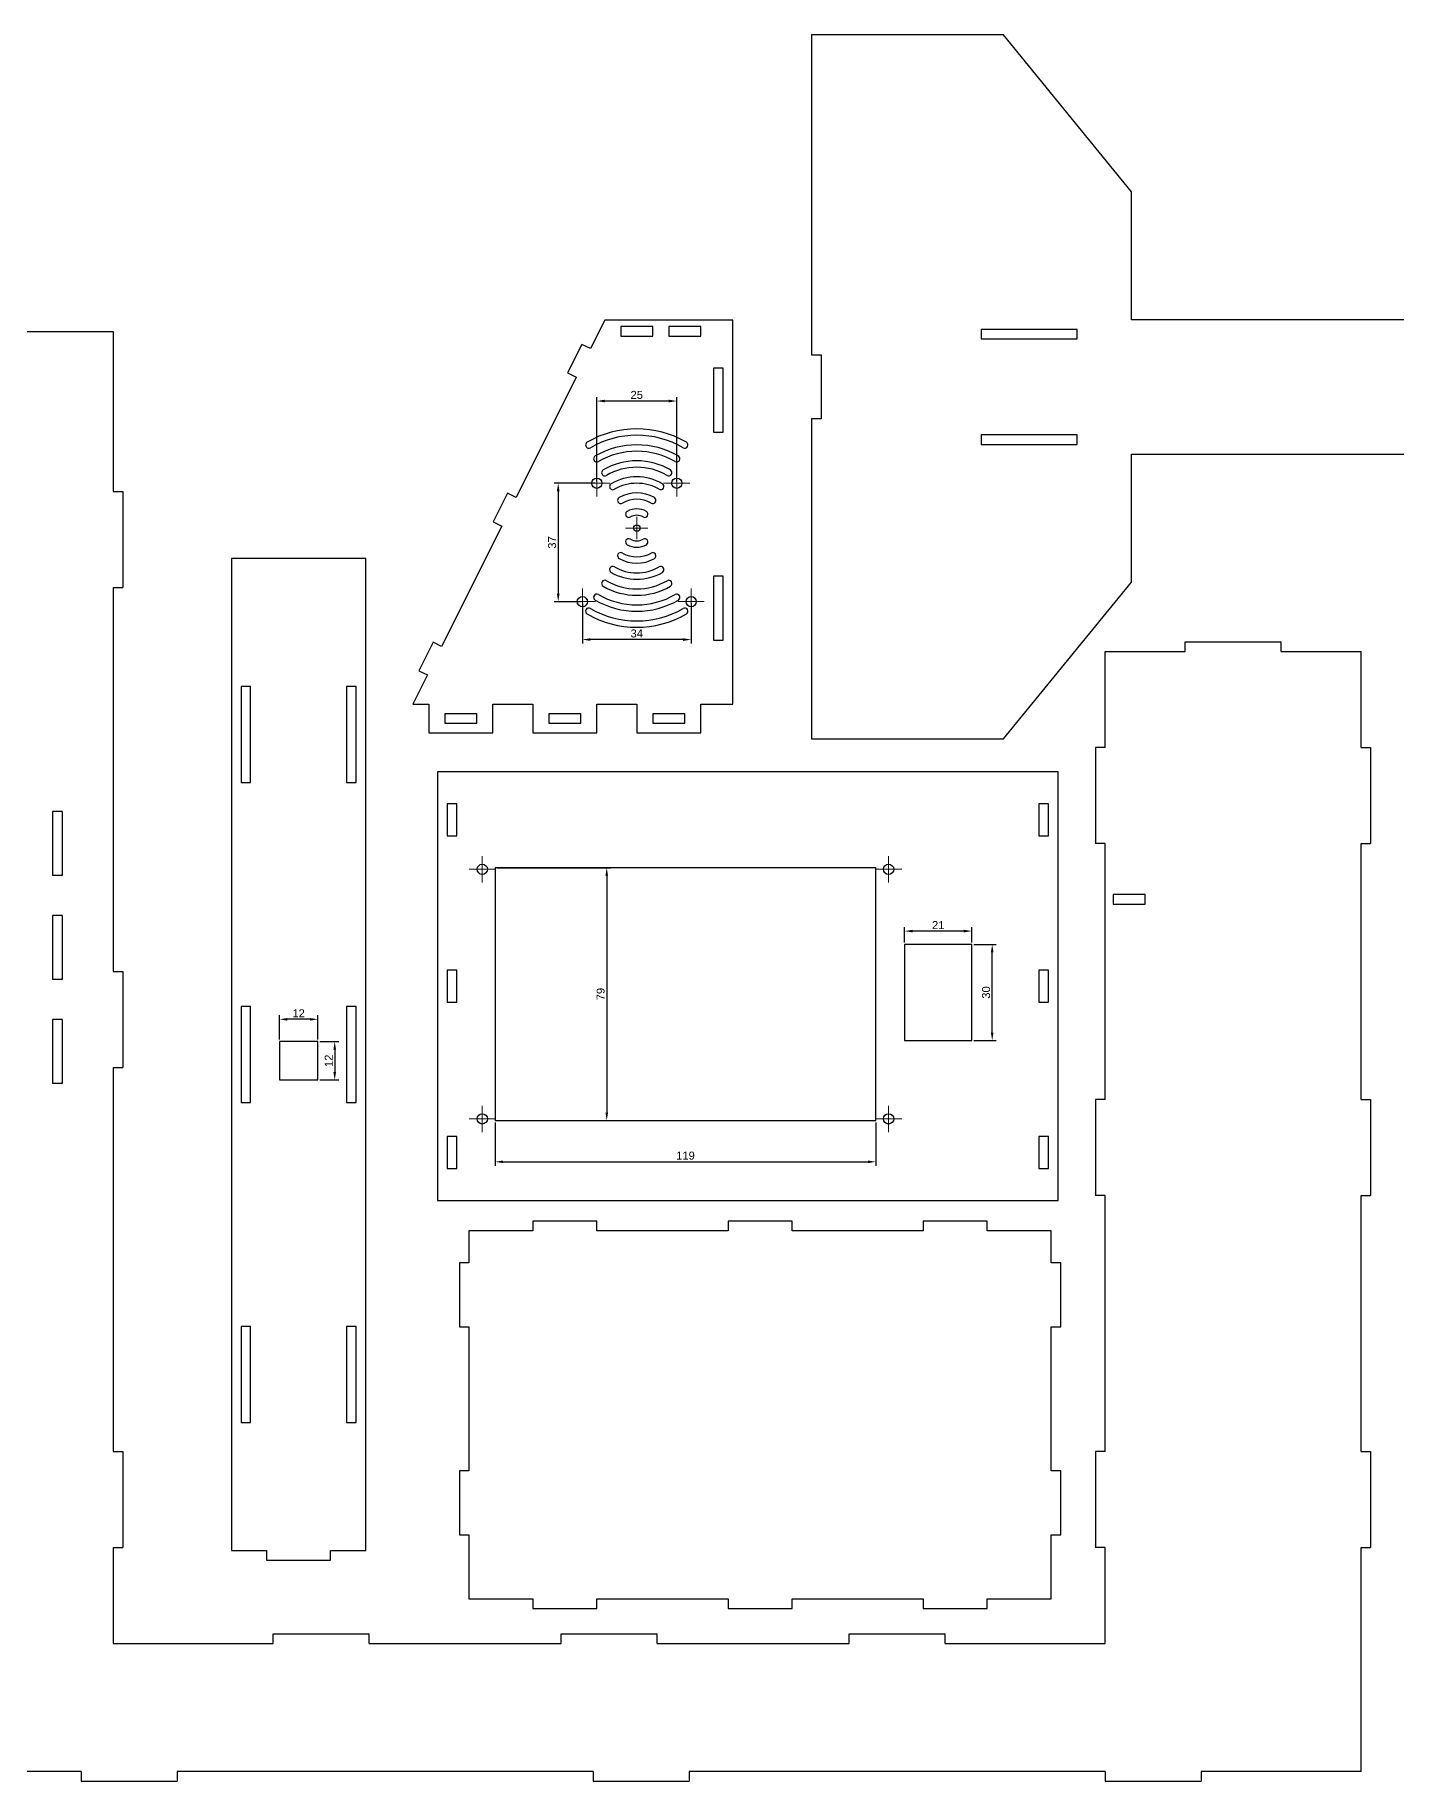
# Model space of a CAD drawing. Header units: millimetres. Extents: x 4721 to 6828, y 89 to 634.
# Drawn here: x 5778 to 6204, y 89 to 634 of the extents above; entities that cross this region are included whole.
import ezdxf

# ---------------------------------------------------------------- set-up
doc = ezdxf.new("R2010")
doc.units = ezdxf.units.MM
doc.styles.get("Standard").update_dxf_attribs({"font": 'arial.ttf'})
doc.dimstyles.new('ISO-25', dxfattribs={"dimtxt": 2.5, "dimasz": 2.5, "dimexe": 1.25, "dimexo": 0.625, "dimtad": 1, "dimtxsty": 'Standard', "dimcen": 2.5, "dimadec": 0, "dimazin": 0, "dimtfac": 1, "dimtmove": 0, "dimatfit": 3, "dimfxl": 1, "dimarcsym": 0})

# ---------------------------------------------------------------- blocks, each defined once
blk = doc.blocks.new('SW_CENTERMARKSYMBOL_9')
at = {"color": 0, "linetype": 'Continuous', "lineweight": 0}
for p, q in [((-0.5, 0), (-0.7, 0)), ((0, 0), (-0.5, 0)), ((0, 0.5), (0, 0.7)), ((0, 0), (0, 0.5)), ((0, 0), (0.5, 0)), ((0, 0), (0, -0.5)), ((0.5, 0), (0.7, 0)), ((0, -0.5), (0, -0.7))]:
    blk.add_line(p, q, dxfattribs=at)
blk = doc.blocks.new('SW_CENTERMARKSYMBOL_10')
at = {"color": 0, "linetype": 'Continuous', "lineweight": 0}
for p, q in [((-0.5, 0), (-0.82, 0)), ((0, 0), (-0.5, 0)), ((0, 0.5), (0, 0.82)), ((0, 0), (0, 0.5)), ((0, 0), (0.5, 0)), ((0, 0), (0, -0.5)), ((0.5, 0), (0.82, 0)), ((0, -0.5), (0, -0.82))]:
    blk.add_line(p, q, dxfattribs=at)
blk = doc.blocks.new('SW_CENTERMARKSYMBOL_12')
at = {"color": 0, "linetype": 'Continuous', "lineweight": 0}
for p, q in [((-0.5, 0), (-0.82, 0)), ((0, 0), (-0.5, 0)), ((0, 0.5), (0, 0.82)), ((0, 0), (0, 0.5)), ((0, 0), (0.5, 0)), ((0, 0), (0, -0.5)), ((0.5, 0), (0.82, 0)), ((0, -0.5), (0, -0.82))]:
    blk.add_line(p, q, dxfattribs=at)
blk = doc.blocks.new('SW_CENTERMARKSYMBOL_14')
at = {"color": 0, "linetype": 'Continuous', "lineweight": 0}
for p, q in [((-0.5, 0), (-0.82, 0)), ((0, 0), (-0.5, 0)), ((0, 0.5), (0, 0.82)), ((0, 0), (0, 0.5)), ((0, 0), (0, -0.5)), ((0, 0), (0.5, 0)), ((0.5, 0), (0.82, 0)), ((0, -0.5), (0, -0.82))]:
    blk.add_line(p, q, dxfattribs=at)
blk = doc.blocks.new('SW_CENTERMARKSYMBOL_15')
at = {"color": 0, "linetype": 'Continuous', "lineweight": 0}
for p, q in [((-0.5, 0), (-0.82, 0)), ((0, 0), (-0.5, 0)), ((0, 0.5), (0, 0.82)), ((0, 0), (0, 0.5)), ((0, 0), (0, -0.5)), ((0, 0), (0.5, 0)), ((0.5, 0), (0.82, 0)), ((0, -0.5), (0, -0.82))]:
    blk.add_line(p, q, dxfattribs=at)
blk = doc.blocks.new('SW_CENTERMARKSYMBOL_16')
at = {"color": 0, "linetype": 'Continuous', "lineweight": 0}
for p, q in [((-0.5, 0), (-0.82, 0)), ((0, 0), (-0.5, 0)), ((0, 0.5), (0, 0.82)), ((0, 0), (0, 0.5)), ((0, 0), (0, -0.5)), ((0, 0), (0.5, 0)), ((0.5, 0), (0.82, 0)), ((0, -0.5), (0, -0.82))]:
    blk.add_line(p, q, dxfattribs=at)
blk = doc.blocks.new('SW_CENTERMARKSYMBOL_17')
at = {"color": 0, "linetype": 'Continuous', "lineweight": 0}
for p, q in [((-0.5, 0), (-0.82, 0)), ((0, 0), (-0.5, 0)), ((0, 0.5), (0, 0.82)), ((0, 0), (0, 0.5)), ((0, 0), (0, -0.5)), ((0, 0), (0.5, 0)), ((0.5, 0), (0.82, 0)), ((0, -0.5), (0, -0.82))]:
    blk.add_line(p, q, dxfattribs=at)
blk = doc.blocks.new('*D41')
at = {"color": 0, "lineweight": -2, "transparency": 16777216}
for p, q in [((5949.59, 456.59), (5949.59, 444.12)), ((5983.59, 456.59), (5983.59, 444.12)), ((5981.09, 445.37), (5952.09, 445.37))]:
    blk.add_line(p, q, dxfattribs=at)
at = {"color": 0, "transparency": 16777216}
for points in [[(5952.09, 445.78), (5952.09, 444.95), (5949.59, 445.37)], [(5981.09, 445.78), (5981.09, 444.95), (5983.59, 445.37)]]:
    blk.add_solid(points, dxfattribs=at)
at = {"layer": 'Defpoints', "color": 0, "transparency": 16777216}
for p in [(5949.59, 457.21), (5983.59, 457.21), (5949.59, 445.37)]:
    blk.add_point(p, dxfattribs=at)
at = {"color": 0, "transparency": 16777216, "insert": (5966.59, 447.27), "char_height": 2.5, "attachment_point": 5}
blk.add_mtext('34', dxfattribs=at)
blk = doc.blocks.new('*D42')
at = {"color": 0, "lineweight": -2, "transparency": 16777216}
for p, q in [((5953.47, 494.21), (5940.79, 494.21)), ((5942.04, 491.71), (5942.04, 459.71)), ((5948.97, 457.21), (5940.79, 457.21))]:
    blk.add_line(p, q, dxfattribs=at)
at = {"color": 0, "transparency": 16777216}
for points in [[(5941.62, 491.71), (5942.46, 491.71), (5942.04, 494.21)], [(5941.62, 459.71), (5942.46, 459.71), (5942.04, 457.21)]]:
    blk.add_solid(points, dxfattribs=at)
at = {"layer": 'Defpoints', "color": 0, "transparency": 16777216}
for p in [(5954.09, 494.21), (5942.04, 457.21), (5949.59, 457.21)]:
    blk.add_point(p, dxfattribs=at)
at = {"color": 0, "transparency": 16777216, "insert": (5940.14, 475.71), "char_height": 2.5, "attachment_point": 5, "rotation": 90}
blk.add_mtext('37', dxfattribs=at)
blk = doc.blocks.new('*D43')
at = {"color": 0, "lineweight": -2, "transparency": 16777216}
for p, q in [((5954.09, 494.84), (5954.09, 521.16)), ((5976.59, 519.91), (5956.59, 519.91)), ((5979.09, 494.84), (5979.09, 521.16))]:
    blk.add_line(p, q, dxfattribs=at)
at = {"color": 0, "transparency": 16777216}
for points in [[(5956.59, 520.32), (5956.59, 519.49), (5954.09, 519.91)], [(5976.59, 520.32), (5976.59, 519.49), (5979.09, 519.91)]]:
    blk.add_solid(points, dxfattribs=at)
at = {"layer": 'Defpoints', "color": 0, "transparency": 16777216}
for p in [(5954.09, 519.91), (5954.09, 494.21), (5979.09, 494.21)]:
    blk.add_point(p, dxfattribs=at)
at = {"color": 0, "transparency": 16777216, "insert": (5966.59, 521.81), "char_height": 2.5, "attachment_point": 5}
blk.add_mtext('25', dxfattribs=at)
blk = doc.blocks.new('*D44')
at = {"color": 0, "lineweight": -2, "transparency": 16777216}
for p, q in [((5922.32, 294.47), (5922.32, 280.94)), ((6041.32, 294.47), (6041.32, 280.94)), ((5924.82, 282.19), (6038.82, 282.19))]:
    blk.add_line(p, q, dxfattribs=at)
at = {"color": 0, "transparency": 16777216}
for points in [[(5924.82, 282.6), (5924.82, 281.77), (5922.32, 282.19)], [(6038.82, 282.6), (6038.82, 281.77), (6041.32, 282.19)]]:
    blk.add_solid(points, dxfattribs=at)
at = {"layer": 'Defpoints', "color": 0, "transparency": 16777216}
for p in [(5922.32, 295.09), (6041.32, 295.09), (6041.32, 282.19)]:
    blk.add_point(p, dxfattribs=at)
at = {"color": 0, "transparency": 16777216, "insert": (5981.82, 284.09), "char_height": 2.5, "attachment_point": 5}
blk.add_mtext('119', dxfattribs=at)
blk = doc.blocks.new('*D45')
at = {"color": 0, "lineweight": -2, "transparency": 16777216}
for p, q in [((5922.94, 374.09), (5958.46, 374.09)), ((5957.21, 371.59), (5957.21, 297.59)), ((5922.94, 295.09), (5958.46, 295.09))]:
    blk.add_line(p, q, dxfattribs=at)
at = {"color": 0, "transparency": 16777216}
for points in [[(5956.79, 371.59), (5957.62, 371.59), (5957.21, 374.09)], [(5956.79, 297.59), (5957.62, 297.59), (5957.21, 295.09)]]:
    blk.add_solid(points, dxfattribs=at)
at = {"layer": 'Defpoints', "color": 0, "transparency": 16777216}
for p in [(5922.32, 374.09), (5922.32, 295.09), (5957.21, 295.09)]:
    blk.add_point(p, dxfattribs=at)
at = {"color": 0, "transparency": 16777216, "insert": (5955.31, 334.59), "char_height": 2.5, "attachment_point": 5, "rotation": 90}
blk.add_mtext('79', dxfattribs=at)
blk = doc.blocks.new('*D46')
at = {"color": 0, "lineweight": -2, "transparency": 16777216}
for p, q in [((6050.32, 350.72), (6050.32, 355.53)), ((6071.32, 350.72), (6071.32, 355.53)), ((6068.82, 354.28), (6052.82, 354.28))]:
    blk.add_line(p, q, dxfattribs=at)
at = {"color": 0, "transparency": 16777216}
for points in [[(6052.82, 354.69), (6052.82, 353.86), (6050.32, 354.28)], [(6068.82, 354.69), (6068.82, 353.86), (6071.32, 354.28)]]:
    blk.add_solid(points, dxfattribs=at)
at = {"layer": 'Defpoints', "color": 0, "transparency": 16777216}
for p in [(6050.32, 354.28), (6050.32, 350.09), (6071.32, 350.09)]:
    blk.add_point(p, dxfattribs=at)
at = {"color": 0, "transparency": 16777216, "insert": (6060.82, 356.16), "char_height": 2.5, "attachment_point": 5}
blk.add_mtext('21', dxfattribs=at)
blk = doc.blocks.new('*D47')
at = {"color": 0, "lineweight": -2, "transparency": 16777216}
for p, q in [((6071.94, 350.09), (6078.94, 350.09)), ((6077.69, 322.59), (6077.69, 347.59)), ((6071.94, 320.09), (6078.94, 320.09))]:
    blk.add_line(p, q, dxfattribs=at)
at = {"color": 0, "transparency": 16777216}
for points in [[(6077.27, 347.59), (6078.11, 347.59), (6077.69, 350.09)], [(6077.27, 322.59), (6078.11, 322.59), (6077.69, 320.09)]]:
    blk.add_solid(points, dxfattribs=at)
at = {"layer": 'Defpoints', "color": 0, "transparency": 16777216}
for p in [(6071.32, 350.09), (6077.69, 350.09), (6071.32, 320.09)]:
    blk.add_point(p, dxfattribs=at)
at = {"color": 0, "transparency": 16777216, "insert": (6075.79, 335.09), "char_height": 2.5, "attachment_point": 5, "rotation": 90}
blk.add_mtext('30', dxfattribs=at)
blk = doc.blocks.new('*D51')
at = {"color": 0, "lineweight": -2, "transparency": 16777216}
for p, q in [((5854.91, 320.37), (5854.91, 327.96)), ((5866.91, 320.37), (5866.91, 327.96)), ((5864.41, 326.71), (5857.41, 326.71))]:
    blk.add_line(p, q, dxfattribs=at)
at = {"color": 0, "transparency": 16777216}
for points in [[(5857.41, 327.12), (5857.41, 326.29), (5854.91, 326.71)], [(5864.41, 327.12), (5864.41, 326.29), (5866.91, 326.71)]]:
    blk.add_solid(points, dxfattribs=at)
at = {"layer": 'Defpoints', "color": 0, "transparency": 16777216}
for p in [(5854.91, 326.71), (5854.91, 319.75), (5866.91, 319.75)]:
    blk.add_point(p, dxfattribs=at)
at = {"color": 0, "transparency": 16777216, "insert": (5860.91, 328.59), "char_height": 2.5, "attachment_point": 5}
blk.add_mtext('12', dxfattribs=at)
blk = doc.blocks.new('*D52')
at = {"color": 0, "lineweight": -2, "transparency": 16777216}
for p, q in [((5867.53, 319.75), (5873.44, 319.75)), ((5872.19, 317.25), (5872.19, 310.25)), ((5867.53, 307.75), (5873.44, 307.75))]:
    blk.add_line(p, q, dxfattribs=at)
at = {"color": 0, "transparency": 16777216}
for points in [[(5871.77, 317.25), (5872.6, 317.25), (5872.19, 319.75)], [(5871.77, 310.25), (5872.6, 310.25), (5872.19, 307.75)]]:
    blk.add_solid(points, dxfattribs=at)
at = {"layer": 'Defpoints', "color": 0, "transparency": 16777216}
for p in [(5866.91, 319.75), (5866.91, 307.75), (5872.19, 307.75)]:
    blk.add_point(p, dxfattribs=at)
at = {"color": 0, "transparency": 16777216, "insert": (5870.31, 313.75), "char_height": 2.5, "attachment_point": 5, "rotation": 90}
blk.add_mtext('12', dxfattribs=at)

msp = doc.modelspace()

# ---------------------------------------------------------------- linework, layer by layer
at = {"color": 7, "linetype": 'Continuous', "lineweight": 25}
for p, q in [((6021.205, 634.304), (6021.205, 534.304)), ((6081.205, 634.304), (6021.205, 634.304)), ((6121.205, 585.304), (6081.205, 634.304)), ((6121.205, 545.304), (6121.205, 585.304)), ((5772.974, 541.684), (5802.974, 541.684)), ((5802.974, 541.684), (5802.974, 491.684)), ((5956.594, 545.214), (5952.122, 536.27)), ((5996.594, 545.214), (5956.594, 545.214)), ((5971.594, 543.214), (5961.594, 543.214)), ((5961.594, 543.214), (5961.594, 540.214)), ((5961.594, 540.214), (5971.594, 540.214)), ((5971.594, 540.214), (5971.594, 543.214)), ((5986.594, 543.214), (5976.594, 543.214)), ((5976.594, 543.214), (5976.594, 540.214)), ((5976.594, 540.214), (5986.594, 540.214)), ((5986.594, 540.214), (5986.594, 543.214)), ((5996.594, 425.214), (5996.594, 545.214)), ((6104.205, 542.304), (6074.205, 542.304)), ((6074.205, 542.304), (6074.205, 539.304)), ((6104.205, 539.304), (6104.205, 542.304)), ((6477.205, 545.304), (6121.205, 545.304)), ((5949.439, 537.612), (5944.966, 528.667)), ((5952.122, 536.27), (5949.439, 537.612)), ((6074.205, 539.304), (6104.205, 539.304)), ((5993.594, 530.214), (5990.594, 530.214)), ((5990.594, 530.214), (5990.594, 510.214)), ((5993.594, 510.214), (5993.594, 530.214)), ((6021.205, 534.304), (6024.205, 534.304)), ((6024.205, 534.304), (6024.205, 514.304)), ((5947.65, 527.326), (5928.867, 489.76)), ((5944.966, 528.667), (5947.65, 527.326)), ((6021.205, 514.304), (6021.205, 414.304)), ((6024.205, 514.304), (6021.205, 514.304)), ((5990.594, 510.214), (5993.594, 510.214)), ((6074.205, 509.304), (6074.205, 506.304)), ((6104.205, 509.304), (6074.205, 509.304)), ((6104.205, 506.304), (6104.205, 509.304)), ((6074.205, 506.304), (6104.205, 506.304)), ((6121.205, 503.304), (6477.205, 503.304)), ((6121.205, 463.304), (6121.205, 503.304)), ((5802.974, 491.684), (5805.974, 491.684)), ((5805.974, 491.684), (5805.974, 461.684)), ((5926.183, 491.102), (5921.711, 482.157)), ((5928.867, 489.76), (5926.183, 491.102)), ((5924.395, 480.816), (5905.612, 443.25)), ((5921.711, 482.157), (5924.395, 480.816)), ((5881.906, 470.75), (5839.906, 470.75)), ((5839.906, 470.75), (5839.906, 160.75)), ((5881.906, 160.75), (5881.906, 470.75)), ((5993.594, 465.214), (5990.594, 465.214)), ((5990.594, 465.214), (5990.594, 445.214)), ((5993.594, 445.214), (5993.594, 465.214)), ((5802.974, 461.684), (5805.974, 461.684)), ((5802.974, 461.684), (5802.974, 341.684)), ((6081.205, 414.304), (6121.205, 463.304)), ((5902.928, 444.591), (5898.456, 435.647)), ((5905.612, 443.25), (5902.928, 444.591)), ((5990.594, 445.214), (5993.594, 445.214)), ((6137.974, 441.684), (6137.974, 444.684)), ((6137.974, 444.684), (6167.974, 444.684)), ((6167.974, 441.684), (6167.974, 444.684)), ((6112.974, 411.684), (6112.974, 441.684)), ((6112.974, 441.684), (6137.974, 441.684)), ((6167.974, 441.684), (6192.974, 441.684)), ((6192.974, 411.684), (6192.974, 441.684)), ((5901.14, 434.305), (5896.594, 425.214)), ((5898.456, 435.647), (5901.14, 434.305)), ((5842.906, 430.75), (5842.906, 400.75)), ((5845.906, 430.75), (5842.906, 430.75)), ((5845.906, 400.75), (5845.906, 430.75)), ((5878.906, 430.75), (5875.906, 430.75)), ((5875.906, 430.75), (5875.906, 400.75)), ((5878.906, 400.75), (5878.906, 430.75)), ((5896.594, 425.214), (5901.594, 425.214)), ((5901.594, 425.214), (5901.594, 416.214)), ((5916.594, 422.214), (5906.594, 422.214)), ((5906.594, 422.214), (5906.594, 419.214)), ((5916.594, 419.214), (5916.594, 422.214)), ((5921.594, 425.214), (5934.094, 425.214)), ((5921.594, 416.214), (5921.594, 425.214)), ((5934.094, 425.214), (5934.094, 416.214)), ((5949.094, 422.214), (5939.094, 422.214)), ((5939.094, 422.214), (5939.094, 419.214)), ((5949.094, 419.214), (5949.094, 422.214)), ((5954.094, 425.214), (5966.594, 425.214)), ((5954.094, 416.214), (5954.094, 425.214)), ((5966.594, 425.214), (5966.594, 416.214)), ((5981.594, 422.214), (5971.594, 422.214)), ((5971.594, 422.214), (5971.594, 419.214)), ((5981.594, 419.214), (5981.594, 422.214)), ((5986.594, 425.214), (5996.594, 425.214)), ((5986.594, 416.214), (5986.594, 425.214)), ((5901.594, 416.214), (5921.594, 416.214)), ((5906.594, 419.214), (5916.594, 419.214)), ((5934.094, 416.214), (5954.094, 416.214)), ((5939.094, 419.214), (5949.094, 419.214)), ((5966.594, 416.214), (5986.594, 416.214)), ((5971.594, 419.214), (5981.594, 419.214)), ((6021.205, 414.304), (6081.205, 414.304)), ((6109.974, 411.684), (6109.974, 381.684)), ((6112.974, 411.684), (6109.974, 411.684)), ((6192.974, 411.684), (6195.974, 411.684)), ((6195.974, 411.684), (6195.974, 381.684)), ((6098.315, 404.09), (5904.315, 404.09)), ((5904.315, 404.09), (5904.315, 270.09)), ((6098.315, 270.09), (6098.315, 404.09)), ((5842.906, 400.75), (5845.906, 400.75)), ((5875.906, 400.75), (5878.906, 400.75)), ((5910.315, 394.09), (5907.315, 394.09)), ((5907.315, 394.09), (5907.315, 384.09)), ((5910.315, 384.09), (5910.315, 394.09)), ((6095.315, 394.09), (6092.315, 394.09)), ((6092.315, 394.09), (6092.315, 384.09)), ((6095.315, 384.09), (6095.315, 394.09)), ((5786.974, 391.684), (5783.974, 391.684)), ((5783.974, 391.684), (5783.974, 371.684)), ((5786.974, 391.684), (5786.974, 371.684)), ((5907.315, 384.09), (5910.315, 384.09)), ((6092.315, 384.09), (6095.315, 384.09)), ((6112.974, 381.684), (6109.974, 381.684)), ((6112.974, 301.684), (6112.974, 381.684)), ((6192.974, 381.684), (6195.974, 381.684)), ((6192.974, 301.684), (6192.974, 381.684)), ((5786.974, 371.684), (5783.974, 371.684)), ((6041.315, 374.09), (5922.315, 374.09)), ((5922.315, 374.09), (5922.315, 295.09)), ((6041.315, 295.09), (6041.315, 374.09)), ((6125.474, 365.684), (6115.474, 365.684)), ((6115.474, 365.684), (6115.474, 362.684)), ((6125.474, 362.684), (6125.474, 365.684)), ((6115.474, 362.684), (6125.474, 362.684)), ((5786.974, 359.184), (5783.974, 359.184)), ((5783.974, 359.184), (5783.974, 339.184)), ((5786.974, 359.184), (5786.974, 339.184)), ((6071.315, 350.09), (6050.315, 350.09)), ((6050.315, 350.09), (6050.315, 320.09)), ((6071.315, 320.09), (6071.315, 350.09)), ((5786.974, 339.184), (5783.974, 339.184)), ((5802.974, 341.684), (5805.974, 341.684)), ((5805.974, 341.684), (5805.974, 311.684)), ((5910.315, 342.09), (5907.315, 342.09)), ((5907.315, 342.09), (5907.315, 332.09)), ((5910.315, 332.09), (5910.315, 342.09)), ((6095.315, 342.09), (6092.315, 342.09)), ((6092.315, 342.09), (6092.315, 332.09)), ((6095.315, 332.09), (6095.315, 342.09)), ((5842.906, 330.75), (5842.906, 300.75)), ((5845.906, 330.75), (5842.906, 330.75)), ((5845.906, 300.75), (5845.906, 330.75)), ((5878.906, 330.75), (5875.906, 330.75)), ((5875.906, 330.75), (5875.906, 300.75)), ((5878.906, 300.75), (5878.906, 330.75)), ((5907.315, 332.09), (5910.315, 332.09)), ((6092.315, 332.09), (6095.315, 332.09)), ((5786.974, 326.684), (5783.974, 326.684)), ((5783.974, 326.684), (5783.974, 306.684)), ((5786.974, 326.684), (5786.974, 306.684)), ((5866.906, 319.75), (5854.906, 319.75)), ((5854.906, 319.75), (5854.906, 307.75)), ((5866.906, 307.75), (5866.906, 319.75)), ((6050.315, 320.09), (6071.315, 320.09)), ((5802.974, 311.684), (5805.974, 311.684)), ((5802.974, 311.684), (5802.974, 191.684)), ((5786.974, 306.684), (5783.974, 306.684)), ((5854.906, 307.75), (5866.906, 307.75)), ((5842.906, 300.75), (5845.906, 300.75)), ((5875.906, 300.75), (5878.906, 300.75)), ((6109.974, 301.684), (6109.974, 271.684)), ((6112.974, 301.684), (6109.974, 301.684)), ((6192.974, 301.684), (6195.974, 301.684)), ((6195.974, 301.684), (6195.974, 271.684)), ((5922.315, 295.09), (6041.315, 295.09)), ((5910.315, 290.09), (5907.315, 290.09)), ((5907.315, 290.09), (5907.315, 280.09)), ((5910.315, 280.09), (5910.315, 290.09)), ((6095.315, 290.09), (6092.315, 290.09)), ((6092.315, 290.09), (6092.315, 280.09)), ((6095.315, 280.09), (6095.315, 290.09)), ((5907.315, 280.09), (5910.315, 280.09)), ((6092.315, 280.09), (6095.315, 280.09)), ((5904.315, 270.09), (6098.315, 270.09)), ((6112.974, 271.684), (6109.974, 271.684)), ((6112.974, 191.684), (6112.974, 271.684)), ((6192.974, 271.684), (6195.974, 271.684)), ((6192.974, 191.684), (6192.974, 271.684)), ((5934.138, 263.657), (5934.138, 260.657)), ((5954.138, 263.657), (5934.138, 263.657)), ((5954.138, 260.657), (5954.138, 263.657)), ((5995.138, 263.657), (5995.138, 260.657)), ((6015.138, 263.657), (5995.138, 263.657)), ((6015.138, 260.657), (6015.138, 263.657)), ((6056.138, 263.657), (6056.138, 260.657)), ((6076.138, 263.657), (6056.138, 263.657)), ((6076.138, 260.657), (6076.138, 263.657)), ((5914.138, 260.657), (5914.138, 250.657)), ((5934.138, 260.657), (5914.138, 260.657)), ((5995.138, 260.657), (5954.138, 260.657)), ((6056.138, 260.657), (6015.138, 260.657)), ((6096.138, 260.657), (6076.138, 260.657)), ((6096.138, 250.657), (6096.138, 260.657)), ((5911.138, 250.657), (5911.138, 230.657)), ((5914.138, 250.657), (5911.138, 250.657)), ((6099.138, 250.657), (6096.138, 250.657)), ((6099.138, 230.657), (6099.138, 250.657)), ((5842.906, 230.75), (5842.906, 200.75)), ((5845.906, 230.75), (5842.906, 230.75)), ((5845.906, 200.75), (5845.906, 230.75)), ((5878.906, 230.75), (5875.906, 230.75)), ((5875.906, 230.75), (5875.906, 200.75)), ((5878.906, 200.75), (5878.906, 230.75)), ((5911.138, 230.657), (5914.138, 230.657)), ((5914.138, 230.657), (5914.138, 185.657)), ((6096.138, 230.657), (6099.138, 230.657)), ((6096.138, 185.657), (6096.138, 230.657)), ((5842.906, 200.75), (5845.906, 200.75)), ((5875.906, 200.75), (5878.906, 200.75)), ((5802.974, 191.684), (5805.974, 191.684)), ((5805.974, 191.684), (5805.974, 161.684)), ((6109.974, 191.684), (6109.974, 161.684)), ((6112.974, 191.684), (6109.974, 191.684)), ((6192.974, 191.684), (6195.974, 191.684)), ((6195.974, 191.684), (6195.974, 161.684)), ((5911.138, 185.657), (5911.138, 165.657)), ((5914.138, 185.657), (5911.138, 185.657)), ((6099.138, 185.657), (6096.138, 185.657)), ((6099.138, 165.657), (6099.138, 185.657)), ((5911.138, 165.657), (5914.138, 165.657)), ((5914.138, 165.657), (5914.138, 145.657)), ((6096.138, 165.657), (6099.138, 165.657)), ((6096.138, 145.657), (6096.138, 165.657)), ((5802.974, 161.684), (5805.974, 161.684)), ((5802.974, 161.684), (5802.974, 131.684)), ((5839.906, 160.75), (5850.906, 160.75)), ((5850.906, 160.75), (5850.906, 157.75)), ((5870.906, 160.75), (5881.906, 160.75)), ((5870.906, 157.75), (5870.906, 160.75)), ((6112.974, 161.684), (6109.974, 161.684)), ((6112.974, 131.684), (6112.974, 161.684)), ((6192.974, 161.684), (6195.974, 161.684)), ((6192.974, 91.684), (6192.974, 161.684)), ((5850.906, 157.75), (5870.906, 157.75)), ((5914.138, 145.657), (5934.138, 145.657)), ((5934.138, 145.657), (5934.138, 142.657)), ((5934.138, 142.657), (5954.138, 142.657)), ((5954.138, 145.657), (5995.138, 145.657)), ((5954.138, 142.657), (5954.138, 145.657)), ((5995.138, 145.657), (5995.138, 142.657)), ((5995.138, 142.657), (6015.138, 142.657)), ((6015.138, 145.657), (6056.138, 145.657)), ((6015.138, 142.657), (6015.138, 145.657)), ((6056.138, 145.657), (6056.138, 142.657)), ((6056.138, 142.657), (6076.138, 142.657)), ((6076.138, 142.657), (6076.138, 145.657)), ((6076.138, 145.657), (6096.138, 145.657)), ((5802.974, 131.684), (5852.974, 131.684)), ((5852.974, 131.684), (5852.974, 134.684)), ((5852.974, 134.684), (5882.974, 134.684)), ((5882.974, 131.684), (5882.974, 134.684)), ((5882.974, 131.684), (5942.974, 131.684)), ((5942.974, 131.684), (5942.974, 134.684)), ((5942.974, 134.684), (5972.974, 134.684)), ((5972.974, 131.684), (5972.974, 134.684)), ((5972.974, 131.684), (6032.974, 131.684)), ((6032.974, 131.684), (6032.974, 134.684)), ((6032.974, 134.684), (6062.974, 134.684)), ((6062.974, 131.684), (6062.974, 134.684)), ((6062.974, 131.684), (6112.974, 131.684)), ((5792.974, 91.684), (5662.974, 91.684)), ((5792.974, 91.684), (5792.974, 88.684)), ((5792.974, 88.684), (5822.974, 88.684)), ((5952.974, 91.684), (5822.974, 91.684)), ((5822.974, 91.684), (5822.974, 88.684)), ((5952.974, 91.684), (5952.974, 88.684)), ((5952.974, 88.684), (5982.974, 88.684)), ((6112.974, 91.684), (5982.974, 91.684)), ((5982.974, 91.684), (5982.974, 88.684)), ((6112.974, 91.684), (6112.974, 88.684)), ((6112.974, 88.684), (6142.974, 88.684)), ((6192.974, 91.684), (6142.974, 91.684)), ((6142.974, 91.684), (6142.974, 88.684))]:
    msp.add_line(p, q, dxfattribs=at)
for centre, radius in [((5954.094, 494.214), 1.6), ((5979.094, 494.214), 1.6), ((5966.594, 480.214), 1), ((5949.594, 457.214), 1.6), ((5983.594, 457.214), 1.6), ((5918.315, 373.59), 1.6), ((6045.315, 373.59), 1.6), ((5918.315, 295.59), 1.6), ((6045.315, 295.59), 1.6)]:
    msp.add_circle(centre, radius, dxfattribs=at)
for centre, radius, start, end in [((5966.594, 480.214), 31, 60, 120), ((5966.594, 480.214), 29, 60, 120), ((5951.594, 506.195), 1, 120, 300), ((5954.094, 501.865), 1, 120, 300), ((5966.594, 480.214), 26, 60, 120), ((5966.594, 480.214), 24, 60, 120), ((5979.094, 501.865), 1, 240, 60), ((5981.594, 506.195), 1, 240, 60), ((5956.594, 497.535), 1, 120, 300), ((5966.594, 480.214), 21, 60, 120), ((5966.594, 480.214), 19, 60, 120), ((5976.594, 497.535), 1, 240, 60), ((5959.094, 493.205), 1, 120, 300), ((5966.594, 480.214), 16, 60, 120), ((5966.594, 480.214), 14, 60, 120), ((5966.594, 480.214), 11, 60, 120), ((5974.094, 493.205), 1, 240, 60), ((5961.594, 488.875), 1, 120, 300), ((5966.594, 480.214), 9, 60, 120), ((5966.594, 480.214), 6, 60, 120), ((5971.594, 488.875), 1, 240, 60), ((5964.094, 484.544), 1, 120, 300), ((5966.594, 480.214), 4, 60, 120), ((5969.094, 484.544), 1, 240, 60), ((5964.094, 475.884), 1, 60, 240), ((5966.594, 480.214), 6, 240, 300), ((5966.594, 480.214), 4, 240, 300), ((5969.094, 475.884), 1, 300, 120), ((5961.594, 471.554), 1, 60, 240), ((5966.594, 480.214), 11, 240, 300), ((5966.594, 480.214), 9, 240, 300), ((5971.594, 471.554), 1, 300, 120), ((5956.594, 462.894), 1, 60, 240), ((5959.094, 467.224), 1, 60, 240), ((5966.594, 480.214), 16, 240, 300), ((5966.594, 480.214), 14, 240, 300), ((5974.094, 467.224), 1, 300, 120), ((5976.594, 462.894), 1, 300, 120), ((5954.094, 458.564), 1, 60, 240), ((5966.594, 480.214), 24, 240, 300), ((5966.594, 480.214), 21, 240, 300), ((5966.594, 480.214), 19, 240, 300), ((5979.094, 458.564), 1, 300, 120), ((5951.594, 454.234), 1, 60, 240), ((5966.594, 480.214), 31, 240, 300), ((5966.594, 480.214), 29, 240, 300), ((5966.594, 480.214), 26, 240, 300), ((5981.594, 454.234), 1, 300, 120)]:
    msp.add_arc(centre, radius, start, end, dxfattribs=at)

# ---------------------------------------------------------------- block references
at = {"color": 7, "linetype": 'Continuous', "lineweight": 0, "yscale": 5, "zscale": 5, "rotation": 180}
for name, p, xscale in [('SW_CENTERMARKSYMBOL_12', (5954.094, 494.214), -5), ('SW_CENTERMARKSYMBOL_12', (5979.094, 494.214), 5), ('SW_CENTERMARKSYMBOL_9', (5966.594, 480.214), 5), ('SW_CENTERMARKSYMBOL_10', (5949.594, 457.214), 5), ('SW_CENTERMARKSYMBOL_10', (5983.594, 457.214), -5)]:
    msp.add_blockref(name, p, dxfattribs=dict(at, xscale=xscale))
at = {"color": 7, "linetype": 'Continuous', "lineweight": 0, "xscale": 5, "yscale": 5, "zscale": 5}
for name, p in [('SW_CENTERMARKSYMBOL_14', (5918.315, 373.59)), ('SW_CENTERMARKSYMBOL_15', (6045.315, 373.59)), ('SW_CENTERMARKSYMBOL_17', (5918.315, 295.59)), ('SW_CENTERMARKSYMBOL_16', (6045.315, 295.59))]:
    msp.add_blockref(name, p, dxfattribs=at)

# ---------------------------------------------------------------- dimensions: what is measured, and where the dimension line sits
for base, p1, p2, angle, picture, middle in [((5954.094, 519.906), (5979.094, 494.214), (5954.094, 494.214), 180, '*D43', (5966.594, 521.808)), ((5942.038, 457.214), (5954.094, 494.214), (5949.594, 457.214), 270, '*D42', (5940.136, 475.714)), ((5949.594, 445.367), (5983.594, 457.214), (5949.594, 457.214), 180, '*D41', (5966.594, 447.269)), ((5957.208, 295.09), (5922.315, 374.09), (5922.315, 295.09), 90, '*D45', (5955.307, 334.59)), ((6077.691, 350.09), (6071.315, 320.09), (6071.315, 350.09), 90, '*D47', (6075.789, 335.09)), ((5872.187, 307.75), (5866.906, 319.75), (5866.906, 307.75), 90, '*D52', (5870.307, 313.75))]:
    dim = msp.add_linear_dim(base=base, p1=p1, p2=p2, angle=angle, dimstyle='ISO-25')
    dim.commit()
    dim.dimension.update_dxf_attribs({"geometry": picture, "text_midpoint": middle})
for base, p1, p2, picture, middle in [((6050.315, 354.278), (6071.315, 350.09), (6050.315, 350.09), '*D46', (6060.815, 356.158)), ((5854.906, 326.707), (5866.906, 319.75), (5854.906, 319.75), '*D51', (5860.906, 328.587)), ((6041.315, 282.188), (5922.315, 295.09), (6041.315, 295.09), '*D44', (5981.815, 284.089))]:
    dim = msp.add_linear_dim(base=base, p1=p1, p2=p2, dimstyle='ISO-25')
    dim.commit()
    dim.dimension.update_dxf_attribs({"geometry": picture, "text_midpoint": middle})

doc.saveas('drawing.dxf')
